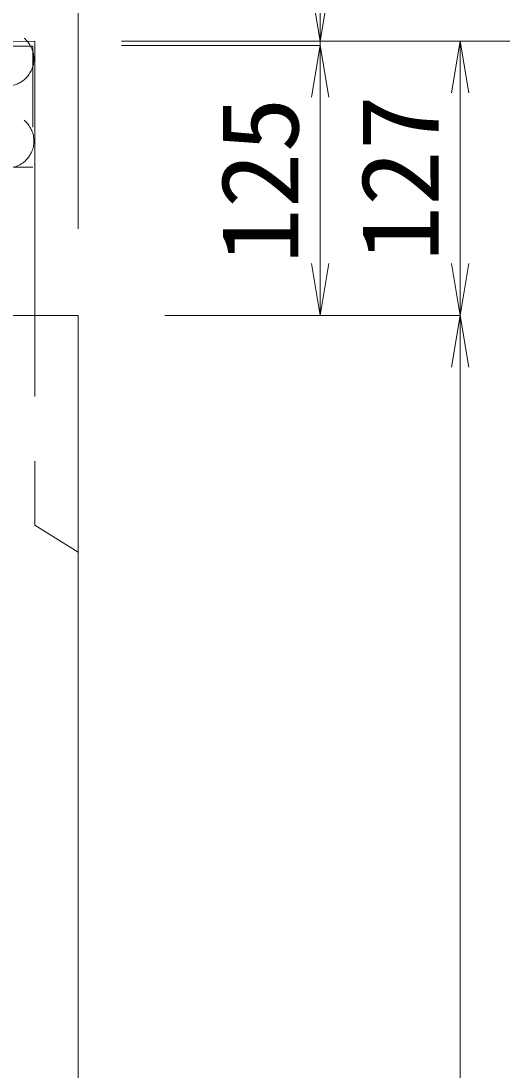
# Model space of a CAD drawing. Units: millimetres at full size; some dimension numbers follow another scale. Extents: x -734 to 58102, y 49499 to 87169.
# Drawn here: x 9018 to 9240.6, y 57784.6 to 58270.1 of the extents above; entities that cross this region are included whole.
import ezdxf
from ezdxf.enums import TextEntityAlignment as Align

# ---------------------------------------------------------------- set-up
doc = ezdxf.new("R2010")
doc.units = ezdxf.units.MM
doc.header["$LTSCALE"] = 50
doc.header["$PDMODE"] = 32
doc.header["$PDSIZE"] = 25
doc.linetypes.add('USER1', pattern=[1.35, 0.75, -0.6])
for name, color, linetype, lineweight in [('寸法線', 7, 'Continuous', 13), ('本体', 2, 'Continuous', 20), ('ｸﾞﾚｰﾁﾝｸﾞ', 7, 'USER1', 9)]:
    doc.layers.add(name, color=color, linetype=linetype, lineweight=lineweight)
doc.styles.add('ＭＳ 明朝', font='')
doc.styles.get('ＭＳ 明朝').set_extended_font_data('MS Mincho')

# ---------------------------------------------------------------- blocks, each defined once
blk = doc.blocks.new('open_arrow')
at = {"color": 0, "linetype": 'Continuous', "lineweight": -2}
blk.add_lwpolyline([(7.5, 1.25), (0, 0), (7.5, -1.25)], dxfattribs=at)

msp = doc.modelspace()

# ---------------------------------------------------------------- linework, layer by layer
at = {"layer": '寸法線'}
for p, q in [((9044.5, 58173.87), (9044.5, 58717.29)), ((9156.43, 58308.85), (9156.43, 58210.85)), ((9064.52, 58260.85), (9301.49, 58260.85)), ((9064.52, 58260.85), (9156.43, 58260.85)), ((9064.52, 58260.85), (9221.23, 58260.85)), ((9064.52, 58258.85), (9156.43, 58258.85)), ((9064.52, 58258.85), (9156.43, 58258.85)), ((9156.43, 58258.85), (9156.43, 58133.85)), ((9221.23, 58260.85), (9221.23, 58133.85)), ((9084.52, 58133.85), (9221.23, 58133.85)), ((9084.52, 58133.85), (9156.43, 58133.85)), ((9084.52, 58133.85), (9221.23, 58133.85)), ((9221.23, 58133.85), (9221.23, 57183.85))]:
    msp.add_line(p, q, dxfattribs=at)
at = {"layer": '本体'}
for p, q in [((9024.5, 58260.85), (8916.31, 58258.69)), ((9024.5, 58260.85), (9024.5, 58133.85)), ((9044.5, 58133.85), (8574.5, 58133.85)), ((9044.5, 57183.85), (9044.5, 58133.85))]:
    msp.add_line(p, q, dxfattribs=at)
at = {"layer": '本体', "linetype": 'USER1', "lineweight": 9}
for p in [(9024.51, 58133.85), (9044.51, 58024.35)]:
    msp.add_line(p, (9024.51, 58036.85), dxfattribs=at)
at = {"layer": 'ｸﾞﾚｰﾁﾝｸﾞ'}
for p, q in [((9023.5, 58258.55), (8595.5, 58258.55)), ((9023.5, 58258.55), (9023.5, 58202.55)), ((9023.5, 58202.55), (8595.5, 58202.55))]:
    msp.add_line(p, q, dxfattribs=at)
for p in [(9011.5, 58252.55), (9011.5, 58214.55)]:
    msp.add_point(p, dxfattribs=at)

# ---------------------------------------------------------------- block references
at = {"layer": '寸法線', "xscale": 3.2, "yscale": 3.2}
for p, rotation in [((9156.43, 58260.85), 90), ((9156.43, 58258.85), 270), ((9156.43, 58258.85), 270), ((9221.23, 58260.85), 270), ((9156.43, 58133.85), 90), ((9221.23, 58133.85), 90), ((9221.23, 58133.85), 270)]:
    msp.add_blockref('open_arrow', p, dxfattribs=dict(at, rotation=rotation))

# ---------------------------------------------------------------- texts
at = {"layer": '寸法線', "style": 'ＭＳ 明朝', "width": 1.05}
for s, p in [('125', (9128.41, 58196.35)), ('127', (9193.21, 58197.35))]:
    msp.add_text(s, height=36.03, rotation=90, dxfattribs=at).set_placement(p, align=Align.MIDDLE_CENTER)

doc.saveas('drawing.dxf')
